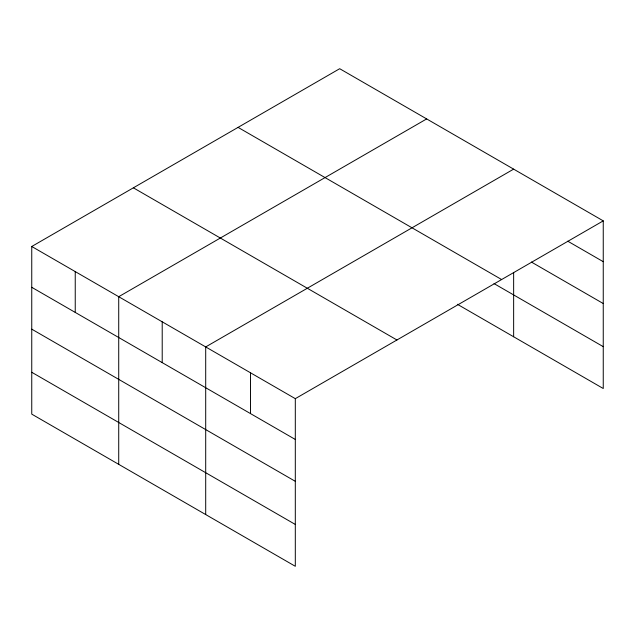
<?xml version="1.0" encoding="UTF-8"?>
<svg xmlns="http://www.w3.org/2000/svg" width="635" height="635" viewBox="0 0 635 635"><rect width="100%" height="100%" fill="white"/><g stroke="black" fill="none" stroke-linecap="round" stroke-linejoin="round"><path stroke-width="0.95" d="M31.75 246.491L295.307 398.661L295.307 566.293L31.75 414.131L31.75 246.491L339.693 68.707L603.25 220.869L603.25 388.509L457.367 304.276M426.664 118.92L118.721 296.704L118.721 464.344M513.644 169.132L205.7 346.924L205.7 514.556M295.307 398.661L603.25 220.869M567.746 241.181L603.25 261.683M531.392 262.049L603.25 303.538M238.069 127.373L501.626 279.535M494.03 283.599L603.25 346.654M133.374 187.825L396.931 339.987M31.75 287.306L295.307 439.468M31.75 329.16L295.307 481.322M31.75 372.277L295.307 524.447M513.644 272.375L513.644 336.772M250.5 372.793L250.5 413.599M162.211 321.818L162.211 362.625M75.24 271.597L75.24 312.412"/></g></svg>
